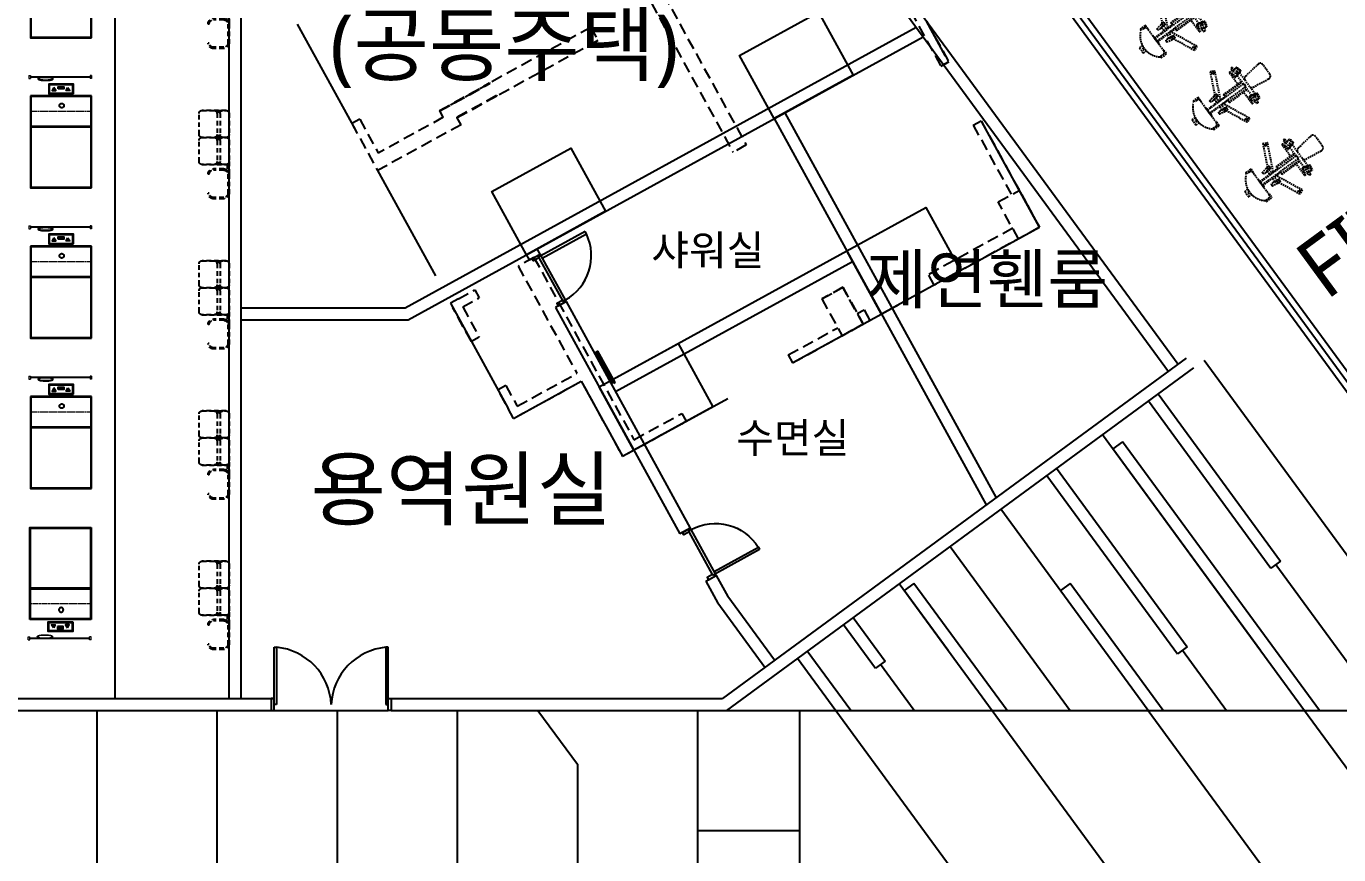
# Model space of a CAD drawing. Header units: millimetres. Extents: x 75184266 to 76346726, y -35850126 to -33679385.
# Drawn here: x 75323407 to 75345257, y -34916764 to -34902978 of the extents above; entities that cross this region are included whole.
import ezdxf
from ezdxf.enums import TextEntityAlignment as Align

# ---------------------------------------------------------------- set-up
doc = ezdxf.new("R2010")
doc.units = ezdxf.units.MM
doc.header["$LTSCALE"] = 50
doc.header["$MEASUREMENT"] = 0
for name, pattern in [('HIDDEN2', [0.1875, 0.125, -0.0625]), ('XR-지하3층$0$-HID', [2.5, 1.5, -1]), ('XR-지하3층$0$H', [1.3, 0.8, -0.5]), ('XR-지하3층$0$HIDDEN', [0.375, 0.25, -0.125]), ('XR-지하3층$0$생활체육시설(최종)$0$부대시설0404$0$운동시설$0$ACAD_ISO02W100', [15, 12, -3]), ('XR-지하3층$0$생활체육시설(최종)$0$부대시설0404$0$운동시설$0$CEN', [31.05, 30, -0.5, 0.05, -0.5]), ('XR-지하3층$0$생활체육시설(최종)$0$부대시설0404$0$운동시설$0$CENTERX2', [4, 2.5, -0.5, 0.5, -0.5])]:
    doc.linetypes.add(name, pattern=pattern)
for name, color, linetype in [('XR-지하3층$0$1712-PL$0$DOOR', 4, 'CONTINUOUS'), ('XR-지하3층$0$a-door', 6, 'CONTINUOUS'), ('XR-지하3층$0$CON', 2, 'CONTINUOUS'), ('XR-지하3층$0$가구', 27, 'XR-지하3층$0$HIDDEN'), ('XR-지하3층$0$생활체육시설(최종)$0$부대시설0404$0$운동시설$0$08.해치', 8, 'CONTINUOUS'), ('XR-지하3층$0$생활체육시설(최종)$0$부대시설0404$0$운동시설$0$CEN', 1, 'XR-지하3층$0$생활체육시설(최종)$0$부대시설0404$0$운동시설$0$CEN'), ('XR-지하3층$0$생활체육시설(최종)$0$부대시설0404$0$운동시설$0$COL', 7, 'CONTINUOUS'), ('XR-지하3층$0$생활체육시설(최종)$0$부대시설0404$0$운동시설$0$FUR1', 11, 'CONTINUOUS'), ('XR-지하3층$0$생활체육시설(최종)$0$부대시설0404$0$운동시설$0$인조잔디', 63, 'CONTINUOUS')]:
    doc.layers.add(name, color=color, linetype=linetype)
doc.layers.add('XR-지하3층$0$생활체육시설(최종)$0$부대시설0404$0$운동시설$0$INT', color=5, linetype='CONTINUOUS', lineweight=13)
doc.layers.add('XR-지하3층$0$생활체육시설(최종)$0$부대시설0404$0$운동시설$0$OPN', color=1, linetype='XR-지하3층$0$생활체육시설(최종)$0$부대시설0404$0$운동시설$0$CENTERX2', lineweight=5)
doc.layers.add('건축', color=8, linetype='CONTINUOUS', plot=False)
doc.styles.add('XR-지하3층$0$맑은고딕', font='')
doc.styles.get('XR-지하3층$0$맑은고딕').set_extended_font_data('Malgun Gothic')

# ---------------------------------------------------------------- blocks, each defined once
blk = doc.blocks.new('XR-지하3층$0$A$C58BF0DA5')
at = {"layer": 'XR-지하3층$0$가구', "color": 9, "ltscale": 2}
for p, q in [((167, 1338), (239, 1372)), ((167, 1338), (377, 889)), ((239, 1372), (409, 1008)), ((-182, 1093), (-162, 1170)), ((-176, 1091), (-155, 1168)), ((-166, 1126), (-37, 1092)), ((-155, 1168), (-162, 1170)), ((-156, 1165), (-26, 1130)), ((-107, 1170), (-148, 1170)), ((-133, 1075), (-122, 1114)), ((-112, 1153), (-95, 1213)), ((-107, 1068), (-96, 1108)), ((-96, 1212), (-95, 1213)), ((-95, 1214), (-95, 1214)), ((-95, 1214), (-95, 1213)), ((-95, 1214), (-95, 1214)), ((-95, 1214), (-95, 1214)), ((-95, 1214), (-95, 1214)), ((-95, 1214), (-95, 1214)), ((-95, 1213), (-95, 1214)), ((-95, 1214), (-95, 1214)), ((-95, 1213), (-95, 1213)), ((-95, 1213), (-95, 1213)), ((-95, 1213), (-95, 1213)), ((-94, 1215), (-70, 1208)), ((-86, 1146), (-70, 1207)), ((-16, 1170), (-80, 1170)), ((-46, 1056), (-25, 1133)), ((-40, 1055), (-19, 1131)), ((-31, 1131), (-31, 1131)), ((-25, 1133), (-19, 1131)), ((-10, 1163), (-10, 930)), ((650, 1064), (650, 1139)), ((755, 1142), (653, 1142)), ((747, 1119), (699, 1119)), ((747, 1119), (699, 1119)), ((758, 1118), (758, 1139)), ((-538, 948), (-538, 751)), ((-188, 961), (-478, 1000)), ((-156, 1074), (-174, 1079)), ((-154, 1080), (-172, 1085)), ((-156, 1074), (-155, 1074)), ((-155, 1074), (-154, 1073)), ((-154, 1080), (-153, 1080)), ((-154, 1073), (-153, 1073)), ((-153, 1080), (-152, 1080)), ((-153, 1073), (-152, 1073)), ((-152, 1080), (-152, 1080)), ((-152, 1080), (-151, 1079)), ((-152, 1073), (-152, 1073)), ((-152, 1073), (-151, 1073)), ((-151, 1079), (-150, 1079)), ((-151, 1073), (-150, 1072)), ((-150, 1079), (-149, 1079)), ((-150, 1072), (-149, 1072)), ((-149, 1079), (-148, 1079)), ((-149, 1072), (-148, 1072)), ((-149, 1072), (-149, 1072)), ((-148, 1079), (-148, 1079)), ((-148, 1079), (-147, 1078)), ((-148, 1072), (-147, 1072)), ((-147, 1078), (-146, 1078)), ((-147, 1072), (-146, 1071)), ((-146, 1078), (-145, 1078)), ((-146, 1071), (-146, 1071)), ((-146, 1071), (-145, 1071)), ((-145, 1078), (-145, 1078)), ((-145, 1078), (-144, 1078)), ((-145, 1071), (-144, 1071)), ((-145, 1071), (-145, 1071)), ((-144, 1078), (-144, 1077)), ((-144, 1077), (-143, 1077)), ((-144, 1071), (-143, 1071)), ((-144, 628), (-144, 1071)), ((-143, 1077), (-142, 1077)), ((-143, 1071), (-142, 1070)), ((-142, 1077), (-142, 1077)), ((-142, 1077), (-140, 1077)), ((-142, 1070), (-141, 1070)), ((-141, 1070), (-140, 1070)), ((-140, 1077), (-139, 1076)), ((-140, 1070), (-139, 1069)), ((-139, 1076), (-138, 1076)), ((-139, 1069), (-138, 1069)), ((-138, 1076), (-137, 1076)), ((-138, 1069), (-137, 1069)), ((-137, 1076), (-136, 1075)), ((-137, 1069), (-136, 1068)), ((-136, 1075), (-135, 1075)), ((-136, 1068), (-134, 1068)), ((-135, 1075), (-134, 1075)), ((-134, 1075), (-133, 1075)), ((-134, 1068), (-132, 1067)), ((-133, 1075), (-130, 1074)), ((-132, 1067), (-130, 1067)), ((-130, 1074), (-129, 1073)), ((-130, 1067), (-129, 1067)), ((-129, 1073), (-127, 1073)), ((-129, 1067), (-128, 1066)), ((-128, 1066), (-126, 1066)), ((-127, 1073), (-126, 1073)), ((-126, 1073), (-124, 1072)), ((-126, 1066), (-125, 1066)), ((-125, 1066), (-123, 1065)), ((-124, 1072), (-123, 1072)), ((-123, 1072), (-121, 1072)), ((-123, 1065), (-122, 1065)), ((-122, 1065), (-120, 1064)), ((-121, 1072), (-120, 1071)), ((-120, 1071), (-118, 1071)), ((-120, 1064), (-119, 1064)), ((-119, 1064), (-117, 1064)), ((-118, 1071), (-117, 1070)), ((-117, 1070), (-115, 1070)), ((-117, 1064), (-115, 1063)), ((-115, 1070), (-114, 1069)), ((-115, 1063), (-114, 1063)), ((-114, 1069), (-112, 1069)), ((-114, 1063), (-112, 1062)), ((-112, 1069), (-111, 1069)), ((-112, 1062), (-111, 1062)), ((-111, 1069), (-109, 1068)), ((-111, 1062), (-109, 1061)), ((-109, 1068), (-107, 1068)), ((-109, 1061), (-108, 1061)), ((-108, 1061), (-105, 1060)), ((-107, 1068), (-106, 1067)), ((-106, 1067), (-103, 1067)), ((-105, 1060), (-103, 1060)), ((-103, 1067), (-101, 1066)), ((-103, 1060), (-102, 1059)), ((-102, 1059), (-100, 1059)), ((-101, 1066), (-100, 1066)), ((-100, 1066), (-98, 1065)), ((-100, 1059), (-99, 1059)), ((-99, 1059), (-97, 1058)), ((-98, 1065), (-97, 1065)), ((-97, 1065), (-96, 1065)), ((-97, 1058), (-96, 1058)), ((-96, 1065), (-94, 1064)), ((-96, 1058), (-95, 1058)), ((-95, 1058), (-93, 1057)), ((-94, 1064), (-93, 1064)), ((-93, 1064), (-92, 1064)), ((-93, 1057), (-92, 1057)), ((-92, 1064), (-91, 1063)), ((-92, 1057), (-91, 1057)), ((-91, 1063), (-89, 1063)), ((-91, 1057), (-90, 1056)), ((-90, 1056), (-89, 1056)), ((-89, 1063), (-88, 1063)), ((-89, 1056), (-87, 1055)), ((-88, 1063), (-87, 1062)), ((-87, 1062), (-85, 1062)), ((-87, 1055), (-86, 1055)), ((-86, 1055), (-85, 1055)), ((-85, 1062), (-84, 1062)), ((-85, 1055), (-84, 1055)), ((-84, 1062), (-83, 1061)), ((-84, 1055), (-84, 1055)), ((-84, 1055), (-83, 1055)), ((-84, 1055), (-84, 874)), ((287, 930), (-84, 930)), ((287, 917), (-84, 917)), ((650, 879), (-84, 879)), ((-83, 1061), (-83, 1061)), ((-83, 1061), (-82, 1061)), ((-83, 1055), (-83, 1054)), ((-83, 1054), (-82, 1054)), ((-82, 1061), (-82, 1061)), ((-82, 1061), (-81, 1061)), ((-82, 1054), (-81, 1054)), ((-81, 1061), (-80, 1060)), ((-81, 1061), (-81, 1061)), ((-81, 1054), (-81, 1054)), ((-81, 1054), (-80, 1054)), ((-80, 1060), (-79, 1060)), ((-80, 1054), (-80, 1054)), ((-80, 1054), (-79, 1053)), ((-79, 1060), (-79, 1060)), ((-79, 1060), (-78, 1060)), ((-79, 1053), (-78, 1053)), ((-78, 1060), (-77, 1060)), ((-78, 1053), (-78, 1053)), ((-78, 1053), (-77, 1053)), ((-77, 1060), (-77, 1060)), ((-77, 1060), (-76, 1059)), ((-77, 1053), (-76, 1053)), ((-76, 1059), (-75, 1059)), ((-76, 1053), (-75, 1052)), ((-75, 1059), (-74, 1059)), ((-75, 1052), (-74, 1052)), ((-74, 1059), (-73, 1059)), ((-74, 1052), (-73, 1052)), ((-73, 1059), (-72, 1058)), ((-73, 1052), (-72, 1052)), ((-72, 1058), (-71, 1058)), ((-72, 1052), (-54, 1047)), ((-71, 1058), (-70, 1058)), ((-70, 1058), (-52, 1053)), ((280, 917), (280, 880)), ((406, 889), (280, 889)), ((287, 917), (287, 930)), ((375, 1006), (370, 973)), ((370, 973), (370, 973)), ((370, 973), (370, 972)), ((371, 973), (370, 973)), ((370, 973), (370, 973)), ((370, 972), (370, 972)), ((370, 972), (371, 972)), ((371, 976), (371, 976)), ((371, 976), (371, 976)), ((372, 974), (371, 974)), ((371, 974), (371, 973)), ((371, 973), (371, 973)), ((371, 972), (371, 971)), ((371, 971), (372, 971)), ((373, 974), (372, 974)), ((372, 971), (372, 971)), ((372, 971), (373, 970)), ((374, 974), (373, 974)), ((373, 974), (373, 974)), ((373, 970), (374, 970)), ((375, 974), (374, 974)), ((374, 970), (375, 969)), ((375, 1006), (376, 1007)), ((375, 1006), (375, 1006)), ((375, 1006), (375, 1006)), ((377, 975), (375, 974)), ((375, 969), (376, 969)), ((376, 1007), (376, 1007)), ((376, 1007), (377, 1007)), ((376, 969), (377, 969)), ((377, 1007), (377, 1007)), ((377, 1007), (378, 1007)), ((378, 975), (377, 975)), ((377, 969), (379, 968)), ((378, 1007), (379, 1007)), ((379, 975), (378, 975)), ((379, 1007), (380, 1008)), ((381, 975), (379, 975)), ((379, 968), (380, 968)), ((380, 1008), (381, 1008)), ((380, 968), (382, 967)), ((381, 1008), (383, 1008)), ((382, 975), (381, 975)), ((382, 975), (418, 975)), ((382, 967), (383, 967)), ((383, 1008), (384, 1008)), ((383, 967), (385, 966)), ((384, 1008), (385, 1008)), ((385, 1008), (387, 1008)), ((385, 966), (387, 966)), ((422, 1008), (387, 1008)), ((387, 966), (389, 965)), ((389, 965), (391, 965)), ((391, 965), (393, 964)), ((393, 964), (395, 964)), ((395, 964), (398, 963)), ((398, 963), (398, 963)), ((398, 963), (401, 963)), ((401, 963), (403, 962)), ((403, 962), (405, 962)), ((417, 965), (405, 879)), ((405, 962), (408, 961)), ((408, 961), (411, 961)), ((411, 961), (413, 960)), ((413, 960), (416, 960)), ((416, 960), (416, 960)), ((418, 975), (418, 975)), ((418, 975), (418, 975)), ((418, 975), (418, 975)), ((418, 975), (419, 975)), ((419, 975), (419, 976)), ((419, 976), (420, 976)), ((419, 975), (419, 975)), ((419, 975), (419, 975)), ((420, 977), (421, 978)), ((420, 976), (420, 977)), ((420, 977), (420, 977)), ((420, 976), (420, 976)), ((420, 976), (420, 976)), ((421, 980), (424, 1003)), ((421, 979), (421, 980)), ((421, 978), (421, 979)), ((421, 979), (421, 979)), ((421, 978), (421, 978)), ((421, 978), (421, 978)), ((423, 1008), (422, 1008)), ((529, 985), (423, 1008)), ((424, 1007), (423, 1008)), ((423, 1008), (423, 1008)), ((423, 1008), (423, 1008)), ((423, 1008), (423, 1008)), ((423, 1008), (423, 1008)), ((424, 1006), (424, 1007)), ((424, 1007), (424, 1007)), ((424, 1007), (424, 1007)), ((424, 1007), (424, 1007)), ((424, 1005), (424, 1006)), ((424, 1006), (424, 1006)), ((424, 1006), (424, 1006)), ((425, 1005), (424, 1005)), ((424, 1003), (425, 1003)), ((425, 1004), (425, 1005)), ((425, 1005), (425, 1005)), ((425, 1003), (425, 1004)), ((425, 1004), (425, 1004)), ((456, 959), (445, 879)), ((650, 889), (446, 889)), ((450, 918), (464, 889)), ((455, 954), (458, 954)), ((458, 954), (460, 954)), ((460, 954), (463, 953)), ((463, 953), (465, 953)), ((465, 953), (468, 953)), ((468, 953), (470, 953)), ((470, 953), (473, 953)), ((473, 953), (475, 952)), ((475, 952), (477, 952)), ((477, 952), (479, 952)), ((479, 952), (481, 952)), ((481, 952), (483, 952)), ((483, 952), (485, 952)), ((485, 952), (487, 952)), ((487, 952), (489, 952)), ((489, 952), (524, 952)), ((524, 952), (524, 952)), ((524, 952), (525, 952)), ((525, 952), (525, 952)), ((525, 952), (525, 952)), ((525, 952), (525, 952)), ((525, 952), (526, 952)), ((526, 953), (527, 954)), ((526, 952), (526, 953)), ((526, 953), (526, 953)), ((526, 953), (526, 953)), ((527, 955), (527, 956)), ((527, 956), (528, 956)), ((527, 954), (527, 955)), ((527, 955), (527, 955)), ((527, 955), (527, 955)), ((527, 954), (527, 954)), ((527, 954), (527, 954)), ((528, 957), (531, 980)), ((528, 956), (528, 957)), ((530, 985), (529, 985)), ((529, 985), (529, 985)), ((530, 984), (530, 985)), ((530, 985), (530, 985)), ((531, 984), (530, 984)), ((530, 984), (530, 984)), ((530, 984), (530, 984)), ((531, 983), (531, 984)), ((531, 984), (531, 984)), ((531, 982), (531, 983)), ((531, 983), (531, 983)), ((531, 983), (531, 983)), ((531, 981), (531, 982)), ((531, 982), (531, 982)), ((531, 980), (531, 981)), ((531, 981), (531, 981)), ((531, 981), (531, 981)), ((650, 904), (650, 929)), ((657, 929), (650, 929)), ((657, 1061), (653, 1061)), ((657, 1076), (657, 620)), ((657, 1076), (657, 620)), ((892, 902), (951, 902)), ((954, 797), (954, 899)), ((-478, 699), (-188, 738)), ((-96, 864), (-96, 834)), ((-84, 644), (-84, 825)), ((650, 820), (-84, 820)), ((287, 782), (-84, 782)), ((287, 768), (-84, 768)), ((-10, 536), (-10, 768)), ((377, 810), (167, 360)), ((239, 327), (409, 691)), ((280, 820), (280, 785)), ((406, 810), (280, 810)), ((280, 782), (280, 785)), ((287, 768), (287, 782)), ((370, 727), (371, 727)), ((370, 727), (370, 727)), ((370, 726), (370, 727)), ((370, 726), (370, 726)), ((370, 726), (370, 726)), ((371, 725), (370, 726)), ((370, 726), (370, 726)), ((370, 726), (370, 726)), ((375, 693), (370, 726)), ((370, 723), (370, 723)), ((371, 722), (370, 723)), ((371, 728), (372, 728)), ((371, 727), (371, 728)), ((371, 725), (371, 725)), ((372, 725), (371, 725)), ((372, 728), (373, 728)), ((372, 725), (372, 725)), ((373, 725), (372, 725)), ((373, 728), (374, 729)), ((374, 724), (373, 725)), ((374, 729), (375, 729)), ((375, 724), (374, 724)), ((375, 729), (376, 730)), ((376, 724), (375, 724)), ((375, 693), (375, 692)), ((375, 693), (375, 693)), ((375, 692), (376, 692)), ((375, 692), (375, 692)), ((376, 730), (377, 730)), ((377, 724), (376, 724)), ((376, 692), (377, 692)), ((376, 692), (376, 692)), ((377, 730), (378, 731)), ((379, 724), (377, 724)), ((377, 692), (378, 691)), ((378, 731), (380, 731)), ((378, 691), (379, 691)), ((380, 724), (379, 724)), ((379, 691), (380, 691)), ((380, 731), (381, 731)), ((382, 724), (380, 724)), ((380, 691), (381, 691)), ((381, 731), (383, 732)), ((381, 691), (382, 691)), ((382, 724), (417, 724)), ((382, 691), (384, 691)), ((383, 732), (385, 732)), ((384, 691), (385, 691)), ((385, 732), (387, 733)), ((385, 691), (387, 691)), ((387, 733), (389, 733)), ((422, 691), (387, 691)), ((389, 733), (391, 734)), ((391, 734), (393, 734)), ((393, 734), (395, 735)), ((395, 735), (397, 735)), ((398, 736), (397, 735)), ((398, 736), (400, 736)), ((400, 736), (403, 736)), ((403, 736), (405, 737)), ((417, 734), (404, 820)), ((405, 737), (408, 737)), ((408, 737), (410, 738)), ((410, 738), (413, 738)), ((413, 738), (416, 739)), ((416, 739), (416, 739)), ((417, 724), (418, 724)), ((418, 724), (419, 724)), ((418, 724), (418, 724)), ((418, 724), (418, 724)), ((418, 724), (418, 724)), ((419, 724), (419, 723)), ((419, 723), (420, 722)), ((419, 723), (419, 723)), ((419, 723), (419, 723)), ((419, 723), (419, 723)), ((420, 722), (420, 721)), ((420, 722), (420, 722)), ((420, 722), (420, 722)), ((420, 721), (420, 720)), ((420, 721), (420, 721)), ((420, 720), (421, 720)), ((421, 720), (421, 719)), ((421, 720), (421, 720)), ((421, 719), (424, 696)), ((529, 714), (422, 691)), ((422, 691), (422, 691)), ((422, 691), (422, 691)), ((423, 691), (422, 691)), ((423, 692), (423, 691)), ((424, 692), (423, 692)), ((423, 691), (423, 691)), ((423, 691), (423, 691)), ((423, 691), (423, 691)), ((424, 696), (424, 695)), ((424, 695), (424, 694)), ((424, 695), (424, 695)), ((424, 694), (424, 693)), ((424, 694), (424, 694)), ((424, 694), (424, 694)), ((424, 693), (424, 692)), ((424, 693), (424, 693)), ((424, 693), (424, 693)), ((424, 692), (424, 692)), ((424, 692), (424, 692)), ((456, 740), (444, 820)), ((446, 810), (650, 810)), ((450, 780), (464, 810)), ((455, 745), (457, 745)), ((457, 745), (460, 745)), ((460, 745), (463, 745)), ((463, 745), (465, 746)), ((465, 746), (468, 746)), ((468, 746), (470, 746)), ((470, 746), (472, 746)), ((472, 746), (475, 746)), ((475, 746), (477, 747)), ((477, 747), (479, 747)), ((479, 747), (481, 747)), ((481, 747), (483, 747)), ((483, 747), (485, 747)), ((485, 747), (487, 747)), ((487, 747), (488, 747)), ((488, 747), (524, 747)), ((524, 747), (525, 747)), ((524, 747), (524, 747)), ((524, 747), (524, 747)), ((525, 747), (525, 746)), ((525, 747), (525, 747)), ((525, 746), (526, 746)), ((525, 746), (525, 746)), ((526, 746), (526, 745)), ((526, 746), (526, 746)), ((526, 746), (526, 746)), ((526, 745), (527, 745)), ((526, 745), (526, 745)), ((527, 745), (527, 744)), ((527, 744), (527, 743)), ((527, 744), (527, 744)), ((527, 743), (527, 742)), ((527, 743), (527, 743)), ((527, 743), (527, 743)), ((527, 742), (531, 719)), ((529, 714), (529, 714)), ((529, 714), (529, 714)), ((530, 714), (529, 714)), ((530, 716), (530, 715)), ((531, 716), (530, 716)), ((530, 715), (530, 714)), ((530, 715), (530, 715)), ((530, 715), (530, 715)), ((530, 714), (530, 714)), ((530, 714), (530, 714)), ((531, 719), (531, 718)), ((531, 718), (531, 717)), ((531, 718), (531, 718)), ((531, 717), (531, 716)), ((531, 717), (531, 717)), ((531, 717), (531, 717)), ((531, 716), (531, 716)), ((892, 794), (951, 794)), ((-182, 606), (-162, 529)), ((-176, 608), (-155, 531)), ((-156, 625), (-174, 620)), ((-154, 619), (-172, 614)), ((-166, 573), (-36, 607)), ((-155, 531), (-162, 529)), ((-156, 625), (-155, 625)), ((-156, 534), (-26, 569)), ((-155, 625), (-154, 625)), ((-154, 625), (-153, 626)), ((-154, 619), (-153, 619)), ((-153, 626), (-152, 626)), ((-153, 619), (-152, 619)), ((-152, 626), (-151, 626)), ((-152, 626), (-152, 626)), ((-152, 619), (-151, 619)), ((-151, 626), (-150, 626)), ((-151, 619), (-150, 620)), ((-151, 619), (-151, 619)), ((-150, 626), (-149, 627)), ((-150, 620), (-149, 620)), ((-149, 627), (-149, 627)), ((-149, 627), (-147, 627)), ((-149, 620), (-148, 620)), ((-148, 620), (-147, 620)), ((-148, 620), (-148, 620)), ((-107, 529), (-148, 529)), ((-147, 627), (-146, 627)), ((-147, 627), (-147, 627)), ((-147, 620), (-146, 621)), ((-146, 628), (-145, 628)), ((-146, 627), (-146, 628)), ((-146, 621), (-145, 621)), ((-145, 628), (-145, 628)), ((-145, 628), (-144, 628)), ((-145, 621), (-144, 621)), ((-145, 621), (-145, 621)), ((-144, 628), (-143, 628)), ((-144, 621), (-143, 621)), ((-144, 621), (-144, 621)), ((-143, 628), (-142, 629)), ((-143, 621), (-142, 622)), ((-142, 629), (-141, 629)), ((-142, 622), (-140, 622)), ((-142, 622), (-142, 622)), ((-141, 629), (-140, 629)), ((-140, 629), (-139, 629)), ((-140, 622), (-139, 623)), ((-139, 629), (-138, 630)), ((-139, 623), (-138, 623)), ((-138, 630), (-137, 630)), ((-138, 623), (-137, 623)), ((-137, 630), (-135, 630)), ((-137, 623), (-136, 623)), ((-136, 623), (-135, 624)), ((-135, 630), (-134, 631)), ((-135, 624), (-134, 624)), ((-134, 631), (-132, 631)), ((-134, 624), (-133, 624)), ((-133, 624), (-130, 625)), ((-132, 631), (-130, 632)), ((-132, 624), (-122, 584)), ((-130, 632), (-129, 632)), ((-130, 625), (-129, 625)), ((-129, 632), (-128, 633)), ((-129, 625), (-127, 626)), ((-128, 633), (-126, 633)), ((-127, 626), (-126, 626)), ((-126, 633), (-125, 633)), ((-126, 626), (-124, 627)), ((-125, 633), (-123, 634)), ((-124, 627), (-123, 627)), ((-123, 634), (-122, 634)), ((-123, 627), (-121, 627)), ((-122, 634), (-120, 635)), ((-121, 627), (-120, 628)), ((-120, 635), (-119, 635)), ((-120, 628), (-118, 628)), ((-119, 635), (-117, 635)), ((-118, 628), (-117, 629)), ((-117, 635), (-115, 636)), ((-117, 629), (-115, 629)), ((-115, 636), (-114, 636)), ((-115, 629), (-114, 629)), ((-114, 636), (-112, 637)), ((-114, 629), (-112, 630)), ((-112, 637), (-111, 637)), ((-112, 630), (-111, 630)), ((-112, 546), (-95, 486)), ((-111, 637), (-109, 637)), ((-111, 630), (-109, 631)), ((-109, 637), (-108, 638)), ((-109, 631), (-107, 631)), ((-108, 638), (-105, 639)), ((-107, 631), (-106, 631)), ((-107, 631), (-96, 591)), ((-106, 631), (-103, 632)), ((-105, 639), (-103, 639)), ((-103, 639), (-102, 639)), ((-103, 632), (-101, 633)), ((-102, 639), (-100, 640)), ((-101, 633), (-100, 633)), ((-100, 640), (-99, 640)), ((-100, 633), (-98, 633)), ((-99, 640), (-97, 641)), ((-98, 633), (-97, 634)), ((-97, 641), (-96, 641)), ((-97, 634), (-96, 634)), ((-96, 641), (-95, 641)), ((-96, 634), (-94, 635)), ((-96, 487), (-95, 485)), ((-95, 641), (-93, 642)), ((-95, 485), (-95, 486)), ((-95, 486), (-95, 486)), ((-95, 486), (-95, 486)), ((-95, 486), (-95, 486)), ((-95, 485), (-95, 485)), ((-95, 485), (-95, 485)), ((-95, 485), (-95, 485)), ((-95, 485), (-95, 485)), ((-95, 485), (-95, 485)), ((-95, 485), (-95, 485)), ((-95, 485), (-95, 485)), ((-94, 635), (-93, 635)), ((-94, 484), (-70, 491)), ((-93, 642), (-92, 642)), ((-93, 635), (-92, 635)), ((-92, 642), (-91, 642)), ((-92, 635), (-90, 636)), ((-91, 642), (-90, 643)), ((-90, 643), (-89, 643)), ((-90, 636), (-89, 636)), ((-89, 643), (-87, 643)), ((-89, 636), (-88, 636)), ((-88, 636), (-87, 637)), ((-87, 643), (-86, 644)), ((-87, 637), (-85, 637)), ((-86, 644), (-85, 644)), ((-86, 553), (-70, 492)), ((-85, 644), (-84, 644)), ((-85, 637), (-84, 637)), ((-84, 644), (-83, 644)), ((-84, 644), (-84, 644)), ((-84, 637), (-83, 637)), ((-83, 644), (-82, 645)), ((-83, 644), (-83, 644)), ((-83, 638), (-82, 638)), ((-83, 637), (-83, 638)), ((-82, 645), (-81, 645)), ((-82, 638), (-81, 638)), ((-82, 638), (-82, 638)), ((-81, 645), (-80, 645)), ((-81, 645), (-81, 645)), ((-81, 638), (-81, 638)), ((-81, 638), (-80, 638)), ((-80, 645), (-79, 646)), ((-80, 645), (-80, 645)), ((-80, 638), (-79, 639)), ((-16, 529), (-80, 529)), ((-79, 646), (-78, 646)), ((-79, 639), (-78, 639)), ((-78, 646), (-77, 646)), ((-78, 646), (-78, 646)), ((-78, 639), (-77, 639)), ((-78, 639), (-78, 639)), ((-77, 646), (-76, 646)), ((-77, 639), (-76, 640)), ((-77, 639), (-77, 639)), ((-76, 646), (-74, 647)), ((-76, 640), (-75, 640)), ((-75, 640), (-74, 640)), ((-74, 647), (-73, 647)), ((-74, 647), (-74, 647)), ((-74, 640), (-73, 640)), ((-73, 647), (-72, 647)), ((-73, 640), (-72, 641)), ((-72, 647), (-54, 652)), ((-72, 641), (-71, 641)), ((-71, 641), (-70, 641)), ((-70, 641), (-52, 646)), ((-46, 642), (-25, 566)), ((-39, 644), (-19, 568)), ((-31, 568), (-31, 568)), ((-25, 566), (-19, 568)), ((651, 557), (651, 633)), ((657, 635), (653, 635)), ((755, 554), (653, 554)), ((699, 578), (747, 578)), ((699, 578), (747, 578)), ((758, 557), (758, 579)), ((239, 327), (167, 360))]:
    blk.add_line(p, q, dxfattribs=at)
blk.add_lwpolyline([(650, 768), (657, 768), (657, 929), (650, 929)], close=True, dxfattribs=at)
for centre in [(217, 1324), (217, 375)]:
    blk.add_circle(centre, 16, dxfattribs=at)
for centre, radius, start, end in [((-171, 1090), 11.6, 165.0117, 255.0117), ((-148, 1163), 6.6, 90.0071, 171.4421), ((-94, 1214), 0.792, 75.0117, 165.0117), ((-70, 1208), 0.792, 345.0117, 75.0117), ((-16, 1163), 6.6, 0.007, 90.0071), ((653, 1139), 2.42, 90.0071, 180.007), ((699, 1076), 42.5, 90.0071, 180.007), ((699, 1076), 42.5, 90.0071, 180.007), ((747, 1060), 58.4, 46.2145, 90.0071), ((747, 1060), 58.4, 46.2145, 90.0071), ((755, 1139), 2.42, 0.007, 90.0071), ((543, 848), 352, 313.7996, 46.2145), ((543, 848), 352, 313.7996, 46.2145), ((-485, 948), 52.8, 82.4124, 180.007), ((-195, 909), 52.8, 41.228, 82.4124), ((-171, 1090), 4.97, 165.0117, 255.0117), ((-195, 909), 52.8, 14.2028, 41.228), ((-51, 1058), 11.6, 255.0117, 345.0117), ((-51, 1058), 4.97, 255.0117, 345.0117), ((653, 1064), 2.42, 180.007, 270.0071), ((951, 899), 2.42, 0.007, 90.0071), ((-485, 751), 52.8, 180.007, 277.6017), ((-195, 790), 52.8, 277.6017, 318.7861), ((-195, 790), 52.8, 318.7861, 345.8113), ((906, 848), 16.2, 231.7126, 128.2992), ((951, 797), 2.42, 270.0071, 0.007), ((-171, 609), 11.6, 105.0024, 195.0024), ((-171, 609), 4.97, 105.0024, 195.0024), ((-148, 536), 6.6, 188.572, 270.0071), ((-94, 485), 0.792, 195.0024, 285.0024), ((-70, 491), 0.792, 285.0024, 15.0024), ((-51, 641), 11.6, 15.0024, 105.0024), ((-51, 641), 4.97, 15.0024, 105.0024), ((-16, 536), 6.6, 270.0071, 0.007), ((653, 633), 2.42, 90.0071, 180.007), ((653, 557), 2.42, 180.007, 270.0071), ((699, 620), 42.5, 180.007, 270.0071), ((699, 620), 42.5, 180.007, 270.0071), ((755, 557), 2.42, 270.0071, 0.007)]:
    blk.add_arc(centre, radius, start, end, dxfattribs=at)
blk.add_ellipse((437, 962), major_axis=(19.6, -2.8), ratio=0.174236, start_param=0, end_param=3.141593, dxfattribs=at)
at = {"layer": 'XR-지하3층$0$가구', "color": 9, "ltscale": 2, "extrusion": (0, 0, -1)}
blk.add_ellipse((436, 737), major_axis=(19.6, 2.8), ratio=0.174236, start_param=0, end_param=3.141593, dxfattribs=at)
at = {"layer": 'XR-지하3층$0$가구', "color": 9, "ltscale": 2}
for points, knots in [([(-96, 864), (-95, 865), (-92, 865), (-90, 866), (-88, 868), (-86, 870), (-85, 872), (-84, 873), (-84, 874), (-84, 874)], [0, 0, 0, 0, 3.238407, 6.108909, 8.699436, 11.046073, 13.151695, 15.032398, 15.50335, 15.50335, 15.50335, 15.50335]), ([(-84, 825), (-84, 825), (-84, 826), (-85, 827), (-86, 829), (-88, 831), (-90, 833), (-93, 834), (-95, 834), (-96, 834)], [0, 0, 0, 0, 0.491792, 2.386704, 4.503445, 6.853933, 9.439868, 12.296138, 15.507472, 15.507472, 15.507472, 15.507472])]:
    blk.add_open_spline(points, degree=3, knots=knots, dxfattribs=at)
blk = doc.blocks.new('XR-지하3층$0$생활체육시설(최종)$0$부대시설0404$0$운동시설$0$aghhq')
at = {"layer": 'XR-지하3층$0$생활체육시설(최종)$0$부대시설0404$0$운동시설$0$FUR1', "color": 9, "linetype": 'XR-지하3층$0$-HID'}
for p, q in [((325987, 22318, 0), (325670, 22318, 0)), ((325987, 22298, 0), (325670, 22298, 0)), ((326197, 22318, 0), (325999, 22318, 0)), ((326153, 22288, 0), (326054, 22288, 0)), ((326549, 22318, 0), (326199, 22318, 0)), ((326999, 22318, 0), (326649, 22318, 0)), ((326999, 22318, 0), (326649, 22318, 0)), ((325580, 22228, 0), (325580, 22058, 0)), ((325600, 22228, 0), (325600, 22058, 0)), ((326057, 22228, 0), (326057, 22058, 0)), ((326077, 22228, 0), (326077, 22058, 0)), ((326149, 22268, 0), (326149, 21868, 0)), ((326149, 21868, 0), (326149, 22268, 0)), ((326549, 22168, 0), (326199, 22168, 0)), ((326549, 22118, 0), (326199, 22118, 0)), ((326599, 22268, 0), (326599, 21868, 0)), ((326599, 21868, 0), (326599, 22268, 0)), ((326599, 22268, 0), (326599, 21868, 0)), ((326599, 21868, 0), (326599, 22268, 0)), ((326599, 22268, 0), (326599, 21868, 0)), ((326599, 21868, 0), (326599, 22268, 0)), ((326599, 21868, 0), (326599, 22268, 0)), ((326599, 22268, 0), (326599, 21868, 0)), ((326599, 21868, 0), (326599, 22268, 0)), ((326599, 22268, 0), (326599, 21868, 0)), ((326599, 21868, 0), (326599, 22268, 0)), ((326599, 22268, 0), (326599, 21868, 0)), ((326999, 22168, 0), (326649, 22168, 0)), ((326999, 22168, 0), (326649, 22168, 0)), ((326999, 22118, 0), (326649, 22118, 0)), ((326999, 22118, 0), (326649, 22118, 0)), ((327049, 21868, 0), (327049, 22268, 0)), ((327049, 22268, 0), (327049, 21868, 0)), ((325670, 21988, 0), (325670, 21968, 0)), ((325987, 21988, 0), (325987, 21968, 0)), ((326199, 21818, 0), (326549, 21818, 0)), ((326649, 21818, 0), (326999, 21818, 0))]:
    blk.add_line(p, q, dxfattribs=at)
for centre, radius, start, end in [((325670, 22228, 0), 90, 90, 180), ((325670, 22228, 0), 70, 90, 180), ((325987, 22228, 0), 90, 0, 90), ((325987, 22228, 0), 70, 0, 90), ((326199, 22268, 0), 50, 90, 180), ((326549, 22268, 0), 50, 0, 90), ((326649, 22268, 0), 50, 90, 180), ((326649, 22268, 0), 50, 90, 180), ((326999, 22268, 0), 50, 0, 90), ((326999, 22268, 0), 50, 0, 90), ((326199, 22218, 0), 50, 180, 270), ((326199, 22068, 0), 50, 90, 180), ((326199, 22143, 0), 25, 90, 270), ((326549, 22218, 0), 50, 270, 0), ((326549, 22218, 0), 50, 270, 0), ((326549, 22143, 0), 25, 270, 90), ((326549, 22143, 0), 25, 270, 90), ((326549, 22068, 0), 50, 0, 90), ((326549, 22068, 0), 50, 0, 90), ((326649, 22218, 0), 50, 180, 270), ((326649, 22218, 0), 50, 180, 270), ((326649, 22068, 0), 50, 90, 180), ((326649, 22068, 0), 50, 90, 180), ((326649, 22143, 0), 25, 90, 270), ((326649, 22143, 0), 25, 90, 270), ((326999, 22218, 0), 50, 270, 0), ((326999, 22218, 0), 50, 270, 0), ((326999, 22143, 0), 25, 270, 90), ((326999, 22143, 0), 25, 270, 90), ((326999, 22068, 0), 50, 0, 90), ((326999, 22068, 0), 50, 0, 90), ((325670, 22058, 0), 90, 180, 270), ((325670, 22058, 0), 70, 180, 270), ((325987, 22058, 0), 90, 270, 0), ((325987, 22058, 0), 70, 270, 0), ((326199, 21868, 0), 50, 180, 270), ((326549, 21868, 0), 50, 270, 0), ((326549, 21868, 0), 50, 270, 0), ((326649, 21868, 0), 50, 180, 270), ((326649, 21868, 0), 50, 180, 270), ((326999, 21868, 0), 50, 270, 0)]:
    blk.add_arc(centre, radius, start, end, dxfattribs=at)
blk = doc.blocks.new('XR-지하3층$0$생활체육시설(최종)$0$부대시설0404$0$운동시설$0$')
at = {"layer": 'XR-지하3층$0$생활체육시설(최종)$0$부대시설0404$0$운동시설$0$08.해치'}
h = blk.add_hatch(color=256, dxfattribs=at)
h.paths.add_polyline_path([(0, 1020), (0, 0), (1020, 0), (1020, 1020), (1010, 1020)])
h.paths.add_polyline_path([(1010, 1010), (1010, 10), (10, 10), (10, 1010)], flags=16)
h.paths.add_polyline_path([(1520, 1010), (1520, 10), (1020, 10), (1020, 0), (1530, 0), (1530, 1020), (1020, 1020), (1020, 1010)])
at = {"layer": 'XR-지하3층$0$생활체육시설(최종)$0$부대시설0404$0$운동시설$0$CEN'}
blk.add_circle((1370, 498), 37, dxfattribs=at)
at = {"layer": 'XR-지하3층$0$생활체육시설(최종)$0$부대시설0404$0$운동시설$0$COL'}
for points in [[(1568, 305), (1728, 305), (1728, 715), (1568, 715)], [(1578, 315), (1718, 315), (1718, 705), (1578, 705)], [(1672, 627), (1621, 656), (1621, 597)], [(1648, 559), (1684, 559), (1684, 463), (1648, 463)], [(1653, 554), (1679, 554), (1679, 468), (1653, 468)], [(1672, 395), (1621, 366), (1621, 425)]]:
    blk.add_lwpolyline(points, close=True, dxfattribs=at)
at = {"layer": 'XR-지하3층$0$생활체육시설(최종)$0$부대시설0404$0$운동시설$0$INT'}
for p, q in [((1820, 1045), (1820, 1020)), ((1870, 1045), (1820, 1045)), ((1870, 1020), (1820, 1020)), ((1840, 25), (1840, 1020)), ((1850, 25), (1850, 1020)), ((1870, 1045), (1870, 1020)), ((1820, 0), (1820, 25)), ((1870, 25), (1820, 25)), ((1870, 0), (1870, 25)), ((1870, 0), (1820, 0))]:
    blk.add_line(p, q, dxfattribs=at)
blk.add_ellipse((1817, 768), major_axis=(0, 117), ratio=0.191366, dxfattribs=at)
blk.add_open_spline([(1840, 867), (1839, 867), (1839, 867), (1839, 870), (1838, 873), (1836, 878), (1835, 880), (1833, 884), (1832, 885), (1831, 887), (1830, 888), (1828, 890), (1827, 891), (1825, 892), (1824, 893), (1822, 894), (1821, 894), (1819, 895), (1818, 895), (1817, 895), (1817, 895), (1817, 895), (1816, 895), (1815, 895), (1813, 894), (1812, 894), (1810, 893), (1810, 893), (1808, 892), (1807, 891), (1806, 890), (1806, 890), (1804, 888), (1803, 887), (1802, 885), (1801, 883), (1800, 881), (1799, 880), (1798, 876), (1797, 873), (1795, 866), (1794, 863), (1792, 856), (1791, 852), (1790, 843), (1789, 839), (1788, 827), (1787, 818), (1786, 802), (1785, 793), (1785, 775), (1785, 766), (1785, 747), (1785, 737), (1787, 718), (1788, 710), (1789, 695), (1790, 689), (1792, 678), (1794, 673), (1796, 665), (1796, 663), (1798, 658), (1799, 655), (1801, 652), (1802, 651), (1804, 648), (1804, 647), (1806, 645), (1807, 644), (1809, 643), (1810, 642), (1812, 641), (1813, 641), (1815, 641), (1816, 640), (1818, 640), (1819, 641), (1821, 641), (1822, 641), (1824, 642), (1825, 643), (1826, 644), (1827, 644), (1828, 645), (1829, 646), (1830, 647), (1831, 649), (1833, 651), (1833, 652), (1835, 655), (1835, 656), (1837, 660), (1838, 663), (1839, 667), (1839, 668), (1840, 669)], degree=3, knots=[5.676529, 5.676529, 5.676529, 5.676529, 5.686851, 5.686851, 5.808191, 5.808191, 5.929531, 5.929531, 6.008758, 6.008758, 6.087985, 6.087985, 6.14283, 6.14283, 6.197676, 6.197676, 6.240336, 6.240336, 6.282996, 6.282996, 6.283185, 6.283185, 6.283185, 6.325022, 6.325022, 6.366859, 6.366859, 6.408696, 6.408696, 6.450533, 6.450533, 6.49237, 6.49237, 6.564417, 6.564417, 6.636464, 6.636464, 6.70851, 6.70851, 6.847218, 6.847218, 6.985925, 6.985925, 7.124632, 7.124632, 7.263339, 7.263339, 7.490565, 7.490565, 7.71779, 7.71779, 7.945016, 7.945016, 8.194458, 8.194458, 8.443901, 8.443901, 8.63311, 8.63311, 8.82232, 8.82232, 8.944865, 8.944865, 9.06741, 9.06741, 9.147196, 9.147196, 9.226983, 9.226983, 9.282239, 9.282239, 9.337496, 9.337496, 9.380238, 9.380238, 9.42298, 9.42298, 9.465721, 9.465721, 9.508463, 9.508463, 9.551205, 9.551205, 9.593947, 9.593947, 9.636688, 9.636688, 9.709264, 9.709264, 9.78184, 9.78184, 9.854416, 9.854416, 9.9943, 9.9943, 10.031429, 10.031429, 10.031429, 10.031429], dxfattribs=at)
at = {"layer": 'XR-지하3층$0$생활체육시설(최종)$0$부대시설0404$0$운동시설$0$OPN', "linetype": 'XR-지하3층$0$생활체육시설(최종)$0$부대시설0404$0$운동시설$0$ACAD_ISO02W100', "ltscale": 0.05}
blk.add_line((1270, 10), (1270, 1010), dxfattribs=at)
at = {"layer": 'XR-지하3층$0$생활체육시설(최종)$0$부대시설0404$0$운동시설$0$인조잔디'}
for p, q in [((1530, 1020), (1010, 1020)), ((1520, 1010), (1020, 1010)), ((1020, 1010), (1020, 10)), ((1520, 10), (1520, 1010)), ((1530, 0), (1530, 1020)), ((1020, 10), (1520, 10)), ((1020, 0), (1530, 0))]:
    blk.add_line(p, q, dxfattribs=at)
for points in [[(0, 0), (1020, 0), (1020, 1020), (0, 1020)], [(10, 10), (1010, 10), (1010, 1010), (10, 1010)]]:
    blk.add_lwpolyline(points, close=True, dxfattribs=at)
blk = doc.blocks.new('XR-지하3층$0$1712-PL$0$FSD1000')
at = {"layer": 'XR-지하3층$0$1712-PL$0$DOOR', "color": 9}
for p, q in [((25, -101, 0), (865, -101, 0)), ((40, -146, 0), (850, -146, 0))]:
    blk.add_line(p, q, dxfattribs=at)
at = {"layer": 'XR-지하3층$0$1712-PL$0$DOOR', "elevation": 0}
for points in [[(25, 739), (25, -101), (70, -101), (70, 739)], [(-5, -251), (-5, -101), (25, -101), (25, -146), (40, -146), (40, -251)], [(895, -251), (895, -101), (865, -101), (865, -146), (850, -146), (850, -251)]]:
    blk.add_lwpolyline(points, close=True, dxfattribs=at)
at = {"layer": 'XR-지하3층$0$1712-PL$0$DOOR', "color": 9}
blk.add_arc((25, -101, 0), 840, 360, 86.9291, dxfattribs=at)
blk = doc.blocks.new('XR-지하3층$0$A$C5E3F3FAC')
at = {"layer": 'XR-지하3층$0$a-door'}
for p, q in [((90, 950), (50, 950)), ((50, 950), (50, 0)), ((90, 0), (90, 950)), ((1910, 950), (1950, 950)), ((1910, 0), (1910, 950)), ((1950, 950), (1950, 0)), ((50, 0), (90, 0)), ((1950, 0), (1910, 0))]:
    blk.add_line(p, q, dxfattribs=at)
at = {"layer": 'XR-지하3층$0$a-door', "color": 6}
for points in [[(0, 850), (0, 1050), (50, 1050), (50, 850)], [(2000, 850), (2000, 1050), (1950, 1050), (1950, 850)]]:
    blk.add_lwpolyline(points, close=True, dxfattribs=at)
at = {"layer": 'XR-지하3층$0$a-door', "color": 7}
for centre, start, end in [((-2, 999), 275.2502, 357.2138), ((2002, 999), 182.7862, 264.7498)]:
    blk.add_arc(centre, 1003, start, end, dxfattribs=at)
blk = doc.blocks.new('XR-지하3층$0$기둥 0620')
at = {"layer": 'XR-지하3층$0$CON', "ltscale": 0.5}
blk.add_lwpolyline([(-600, 0), (600, 0), (600, 1500), (-600, 1500)], close=True, dxfattribs=at)

msp = doc.modelspace()

# ---------------------------------------------------------------- linework, layer by layer
at = {"layer": '건축', "ltscale": 0.5}
for p, q in [((75334880.3, -34894378.6, 0), (75349143.8, -34913833.6, 0)), ((75326783.9, -34914161.8), (75326783.9, -34899789.5)), ((75326983.9, -34914161.8), (75326983.9, -34900096.7)), ((75329712.8, -34907661.8, 0), (75338219.3, -34902991.9, 0)), ((75329764.1, -34907861.8, 0), (75338338.5, -34903154.6, 0)), ((75335860.5, -34904515, 0), (75339389.5, -34910943.4, 0)), ((75336035.8, -34904418.8, 0), (75339552.1, -34910824.2, 0)), ((75331959.6, -34906770.6, 0), (75331911.4, -34906683, 0)), ((75333118.9, -34908882.5, 0), (75337067.9, -34906714.5, 0)), ((75331783.5, -34906865.5), (75331735.4, -34906777.8)), ((75331783.5, -34906865.5, 0), (75331959.6, -34906770.6, 0)), ((75333215.1, -34909057.8, 0), (75337164.2, -34906889.8, 0)), ((75332392.7, -34907559.5, 0), (75332217.4, -34907655.8, 0)), ((75332392.7, -34907559.6, 0), (75334461.1, -34911327.5, 0)), ((75326983.9, -34907661.8, 0), (75329712.8, -34907661.8, 0)), ((75332217.3, -34907655.8, 0), (75334285.8, -34911423.8)), ((75326983.9, -34907861.8, 0), (75329764.1, -34907861.8, 0)), ((75342719.3, -34908502.2), (75334999.7, -34914161.8)), ((75342837.5, -34908663.5), (75335065.1, -34914361.8)), ((75334461.1, -34911327.5, 0), (75334285.8, -34911423.8, 0)), ((75334719.7, -34912214.1, 0), (75334894.2, -34912116.5, 0)), ((75334719.7, -34912214.1, 0), (75334918.4, -34912576, 0)), ((75334894.2, -34912116.5, 0), (75335087.4, -34912468.3, 0)), ((75335703, -34913646.2), (75334918.4, -34912576)), ((75335864.2, -34913527.9), (75335087.4, -34912468.3)), ((75319388.4, -34914161.8), (75327533.9, -34914161.8)), ((75329483.9, -34914161.8, 0), (75334999.7, -34914161.8, 0)), ((75319188.4, -34914361.8), (75327533.9, -34914361.8)), ((75329483.9, -34914361.8), (75335065.1, -34914361.8))]:
    msp.add_line(p, q, dxfattribs=at)
at = {"layer": '건축'}
msp.add_line((75324888.4, -34914161.8), (75324888.4, -34900963.4), dxfattribs=at)
at = {"layer": '건축', "linetype": 'HIDDEN2', "ltscale": 30}
for p, q in [((75333677.8, -34902347, 0), (75335174.4, -34905073.2, 0)), ((75334017.3, -34902445.8, 0), (75335393.5, -34904952.9, 0)), ((75332803.3, -34902998.2, 0), (75331120.2, -34903922.1, 0)), ((75332803.3, -34902998.2, 0), (75332923.6, -34903217.3, 0)), ((75332923.6, -34903217.3, 0), (75331240.5, -34904141.3, 0)), ((75338764.1, -34903570.3, 0), (75338632.6, -34903642.5, 0)), ((75328959.4, -34904526.5, 0), (75328827.9, -34904598.7, 0)), ((75328959.4, -34904526.5, 0), (75329267.4, -34905087.6, 0)), ((75330350, -34904493.2, 0), (75329267.4, -34905087.6, 0)), ((75339171.6, -34904624.3, 0), (75339303.1, -34904552.1, 0)), ((75339303.1, -34904552.1, 0), (75340275.2, -34906322.8, 0)), ((75328827.9, -34904598.7, 0), (75329256.2, -34905378.9, 0)), ((75330645.6, -34904616.2, 0), (75329256.2, -34905378.9, 0)), ((75339171.6, -34904624.3, 0), (75339806.8, -34905781.4, 0)), ((75340275.2, -34906322.8, 0), (75338522, -34907285.3, 0)), ((75339828.3, -34906340, 0), (75338425.7, -34907109.9, 0)), ((75331595.3, -34906969.6, 0), (75332574.6, -34908753.4, 0)), ((75331858.3, -34906825.2, 0), (75333523.3, -34909858.2, 0)), ((75338522, -34907285.3, 0), (75338425.7, -34907109.9, 0)), ((75330876.5, -34907364.2, 0), (75330948.7, -34907495.6, 0)), ((75330876.5, -34907364.2, 0), (75330948.7, -34907495.6, 0)), ((75337001.7, -34907321.3, 0), (75337338.6, -34907934.9, 0)), ((75330468.9, -34907587.9, 0), (75330509.8, -34907662.4, 0)), ((75336651.1, -34907513.8, 0), (75336987.9, -34908127.4, 0)), ((75330672.5, -34907647.2, 0), (75330949.2, -34908151.3, 0)), ((75330949.2, -34908151.3, 0), (75330817.7, -34908223.5, 0)), ((75336091.7, -34908448.2, 0), (75336163.9, -34908579.7, 0)), ((75336091.7, -34908448.2, 0), (75336163.9, -34908579.7, 0)), ((75332646.8, -34908884.9, 0), (75333332.5, -34910134.1, 0)), ((75331392, -34908957.7, 0), (75331260.5, -34909029.9, 0)), ((75331392, -34908957.7, 0), (75331579.6, -34909299.6, 0)), ((75334321, -34909420.3, 0), (75334393.2, -34909551.8, 0))]:
    msp.add_line(p, q, dxfattribs=at)
at = {"layer": '건축', "ltscale": 3}
for p, q in [((75343014.5, -34908532.8), (75345826.3, -34912368)), ((75342249.4, -34909093.7), (75344289.2, -34911876)), ((75342088.1, -34909211.9), (75344127.9, -34911994.2)), ((75341323, -34909772.9), (75344687.4, -34914361.8)), ((75343956.5, -34913364.9), (75341496.4, -34910009.4)), ((75344935.3, -34914361.8), (75341657.7, -34909891.2)), ((75340396.6, -34910452), (75342572.4, -34913419.8)), ((75340557.9, -34910333.8), (75342733.7, -34913301.6)), ((75342086.7, -34914361.8), (75339631.5, -34911013)), ((75338785.8, -34911633), (75340786.4, -34914361.8)), ((75344208.5, -34911935.1), (75345987.7, -34914361.8)), ((75337940, -34912253), (75339486.1, -34914361.8)), ((75338755.2, -34913364.9), (75338024.3, -34912368)), ((75339734.1, -34914361.8), (75338185.6, -34912249.8)), ((75342334.7, -34914361.8), (75340786.3, -34912249.8)), ((75337175, -34912814), (75337707.7, -34913540.5)), ((75337013.7, -34912932.2), (75337546.4, -34913658.8)), ((75336248.6, -34913493.1), (75336885.4, -34914361.8)), ((75337133.4, -34914361.8), (75336409.9, -34913374.9)), ((75342653.1, -34913360.7), (75343387, -34914361.8)), ((75338185.8, -34914361.8), (75337627, -34913599.7)), ((75324581.1, -34914361.8, 0), (75324581.1, -34920505.4, 0)), ((75326581.1, -34914361.8, 0), (75326581.1, -34920305.4, 0)), ((75327533.9, -34914361.8), (75329433.9, -34914361.8)), ((75328581.1, -34914361.8, 0), (75328581.1, -34920305.4, 0)), ((75330581.1, -34914361.8, 0), (75330581.1, -34920305.4, 0)), ((75331925.6, -34914361.8, 0), (75332581.1, -34915255.9, 0)), ((75334581.1, -34914361.8, 0), (75334581.1, -34929416.2, 0)), ((75335065.1, -34914361.8), (75348761.8, -34914361.8)), ((75336281.1, -34914361.8, 0), (75336281.1, -34942344.4, 0)), ((75336885.4, -34914361.8), (75343521.6, -34923413.5)), ((75339486.1, -34914361.8), (75345213.1, -34922173.4)), ((75342086.7, -34914361.8), (75346904.6, -34920933.3)), ((75344687.4, -34914361.8), (75348596, -34919693.2)), ((75332581.1, -34915255.9, 0), (75332581.1, -34920305.4, 0)), ((75334581.1, -34916361.8), (75336281.1, -34916361.8, 0))]:
    msp.add_line(p, q, dxfattribs=at)
at = {"layer": '건축', "ltscale": 100, "elevation": 0}
msp.add_lwpolyline([(75333944.2, -34893270.8), (75349181.4, -34914054)], dxfattribs=at)
at = {"layer": '건축', "ltscale": 0.5, "elevation": 0}
for points in [[(75334719.1, -34894496.9), (75349100.7, -34914113.2)], [(75335789.5, -34899677.7), (75342420, -34908721.6)], [(75335950.8, -34899559.4), (75342581.3, -34908603.4)]]:
    msp.add_lwpolyline(points, dxfattribs=at)
at = {"layer": '건축', "linetype": 'XR-지하3층$0$H', "ltscale": 50, "elevation": 0}
msp.add_lwpolyline([(75326354.4, -34900093), (75329256.2, -34905378.9), (75329256.2, -34905378.9), (75330468.9, -34907587.9), (75331520.3, -34909503.3), (75332646.8, -34908884.9), (75333332.5, -34910134.1), (75340275.2, -34906322.8), (75338393.6, -34902895.3)], dxfattribs=at)
at = {"layer": '건축', "linetype": 'HIDDEN2', "ltscale": 30, "elevation": 0}
for points in [[(75337453.7, -34901494.8), (75338632.6, -34903642.5)], [(75338393.6, -34902895.3), (75338764.1, -34903570.3)], [(75338632.6, -34903642.5), (75338764.1, -34903570.3)], [(75330292.2, -34904388.1), (75331125, -34903930.9), (75331120.2, -34903922.1)], [(75331240.5, -34904141.3), (75331235.7, -34904132.5), (75330578.2, -34904493.4), (75330583, -34904502.2)], [(75330350, -34904493.2), (75330292.2, -34904388.1)], [(75330645.6, -34904616.2), (75330583, -34904502.2)], [(75339171.6, -34904624.3), (75339303.1, -34904552.1)], [(75335393.5, -34904952.9), (75335174.4, -34905073.2)], [(75331858.3, -34906825.2), (75331595.3, -34906969.6)], [(75330600.4, -34907515.7), (75330876.5, -34907364.2)], [(75336651.1, -34907513.8), (75337001.7, -34907321.3)], [(75336987.9, -34908127.4), (75337338.6, -34907934.9), (75337001.7, -34907321.3), (75336651.1, -34907513.8)], [(75330600.4, -34907515.7), (75330468.9, -34907587.9)], [(75330672.5, -34907647.2), (75330948.7, -34907495.6)], [(75330817.7, -34908223.5), (75330509.8, -34907662.4)], [(75337242.3, -34907759.6), (75337356.3, -34907697)], [(75337356.3, -34907697), (75337452.5, -34907872.3)], [(75337380.3, -34907740.9), (75337452.5, -34907872.3)], [(75337380.3, -34907740.9), (75337452.5, -34907872.3)], [(75336091.7, -34908448.2), (75336915.7, -34907995.9)], [(75336163.9, -34908579.7), (75337452.5, -34907872.3)], [(75336091.7, -34908448.2), (75336163.9, -34908579.7)], [(75336091.7, -34908448.2), (75336163.9, -34908579.7)], [(75331520.3, -34909503.3), (75332646.8, -34908884.9)], [(75331579.6, -34909299.6), (75332574.6, -34908753.4)], [(75331520.3, -34909503.3), (75331260.5, -34909029.9)], [(75333332.5, -34910134.1), (75334393.2, -34909551.8)], [(75333523.3, -34909858.2), (75334321, -34909420.3)], [(75334321, -34909420.3), (75334393.2, -34909551.8)], [(75334321, -34909420.3), (75334393.2, -34909551.8)]]:
    msp.add_lwpolyline(points, dxfattribs=at)
for points in [[(75330292.2, -34904388.1), (75330287.4, -34904379.3), (75331120.2, -34903922.1), (75331125, -34903930.9)], [(75330583, -34904502.2), (75330578.2, -34904493.4), (75331235.7, -34904132.5), (75331240.5, -34904141.3)], [(75339938.3, -34905709.2), (75340275.2, -34906322.8), (75339924.5, -34906515.3), (75339587.7, -34905901.7)]]:
    msp.add_lwpolyline(points, close=True, dxfattribs=at)
at = {"layer": '건축', "elevation": 0}
msp.add_lwpolyline([(75333181.5, -34908919.8), (75332892.8, -34908393.8), (75332914.7, -34908381.8), (75333203.5, -34908907.8)], close=True, dxfattribs=at)
at = {"layer": '건축', "ltscale": 3}
for points in [[(75341657.7, -34909891.2), (75341496.4, -34910009.4)], [(75344289.2, -34911876), (75344127.9, -34911994.2)], [(75338185.6, -34912249.8), (75338024.3, -34912368)], [(75340786.3, -34912249.8), (75340625, -34912368)], [(75342733.7, -34913301.6), (75342572.4, -34913419.8)], [(75337707.7, -34913540.5), (75337546.4, -34913658.8)]]:
    msp.add_lwpolyline(points, dxfattribs=at)

# ---------------------------------------------------------------- block references
at = {"layer": '건축'}
for name, p, rotation in [('XR-지하3층$0$생활체육시설(최종)$0$부대시설0404$0$운동시설$0$', (75324495.9, -34903168.4), 90), ('XR-지하3층$0$생활체육시설(최종)$0$부대시설0404$0$운동시설$0$', (75324495.9, -34905668.4), 90), ('XR-지하3층$0$생활체육시설(최종)$0$부대시설0404$0$운동시설$0$', (75324495.9, -34908168.4), 90), ('XR-지하3층$0$1712-PL$0$FSD1000', (75332050.8, -34906726.2, 0), 298.7667297755431), ('XR-지하3층$0$생활체육시설(최종)$0$부대시설0404$0$운동시설$0$', (75324495.9, -34910668.4), 90), ('XR-지하3층$0$A$C5E3F3FAC', (75329483.9, -34913311.8), 180)]:
    msp.add_blockref(name, p, dxfattribs=dict(at, rotation=rotation))
at = {"layer": '건축', "xscale": -1}
for name, p, rotation in [('XR-지하3층$0$생활체육시설(최종)$0$부대시설0404$0$운동시설$0$aghhq', (75304465.5, -35228928.1, 0), 270), ('XR-지하3층$0$생활체육시설(최종)$0$부대시설0404$0$운동시설$0$aghhq', (75304465.5, -35231428.1, 0), 270), ('XR-지하3층$0$생활체육시설(최종)$0$부대시설0404$0$운동시설$0$aghhq', (75304465.5, -35233928.1, 0), 270), ('XR-지하3층$0$생활체육시설(최종)$0$부대시설0404$0$운동시설$0$aghhq', (75304465.5, -35236428.1, 0), 270), ('XR-지하3층$0$1712-PL$0$FSD1000', (75334980.6, -34912063.3, 0), 298.7651257273749), ('XR-지하3층$0$생활체육시설(최종)$0$부대시설0404$0$운동시설$0$', (75324485.9, -34911318.8), 90), ('XR-지하3층$0$생활체육시설(최종)$0$부대시설0404$0$운동시설$0$aghhq', (75304465.5, -35238928.1, 0), 270)]:
    msp.add_blockref(name, p, dxfattribs=dict(at, rotation=rotation))
at = {"layer": '건축', "ltscale": 0.5, "rotation": 216.258079846776}
for p in [(75342237.7, -34902132.6, 0), (75343114.6, -34903328.5, 0), (75343991.6, -34904524.3, 0)]:
    msp.add_blockref('XR-지하3층$0$A$C58BF0DA5', p, dxfattribs=at)
at = {"layer": '건축', "extrusion": (0, 0, -1), "zscale": -0.9999999999999999, "rotation": 61.23406996997645}
for p in [(-75335571.7, -34903989.1, 0), (-75331447.3, -34906253.3, 0), (-75337356.7, -34907240.5, 0), (-75333232.3, -34909504.7, 0)]:
    msp.add_blockref('XR-지하3층$0$기둥 0620', p, dxfattribs=at)

# ---------------------------------------------------------------- texts
at = {"layer": '건축', "style": 'XR-지하3층$0$맑은고딕'}
for s, height, p in [('(공동주택)', 1000, (75331366.1, -34903331.3, 0)), ('제연휀룸', 800, (75339405, -34907178.1, 0)), ('용역원실', 1000, (75330650.1, -34910667.4, 0))]:
    msp.add_text(s, height=height, dxfattribs=at).set_placement(p, align=Align.MIDDLE)
msp.add_text('FITNESS', height=1000, rotation=36.24693, dxfattribs=at).set_placement((75346756.4, -34905676.7), align=Align.MIDDLE_CENTER)
for s, p in [('샤워실', (75334754, -34906705.5, 0)), ('수면실', (75336166.3, -34909826.5, 0))]:
    msp.add_text(s, height=500, dxfattribs=at).set_placement(p, align=Align.MIDDLE_CENTER)

doc.saveas('drawing.dxf')
